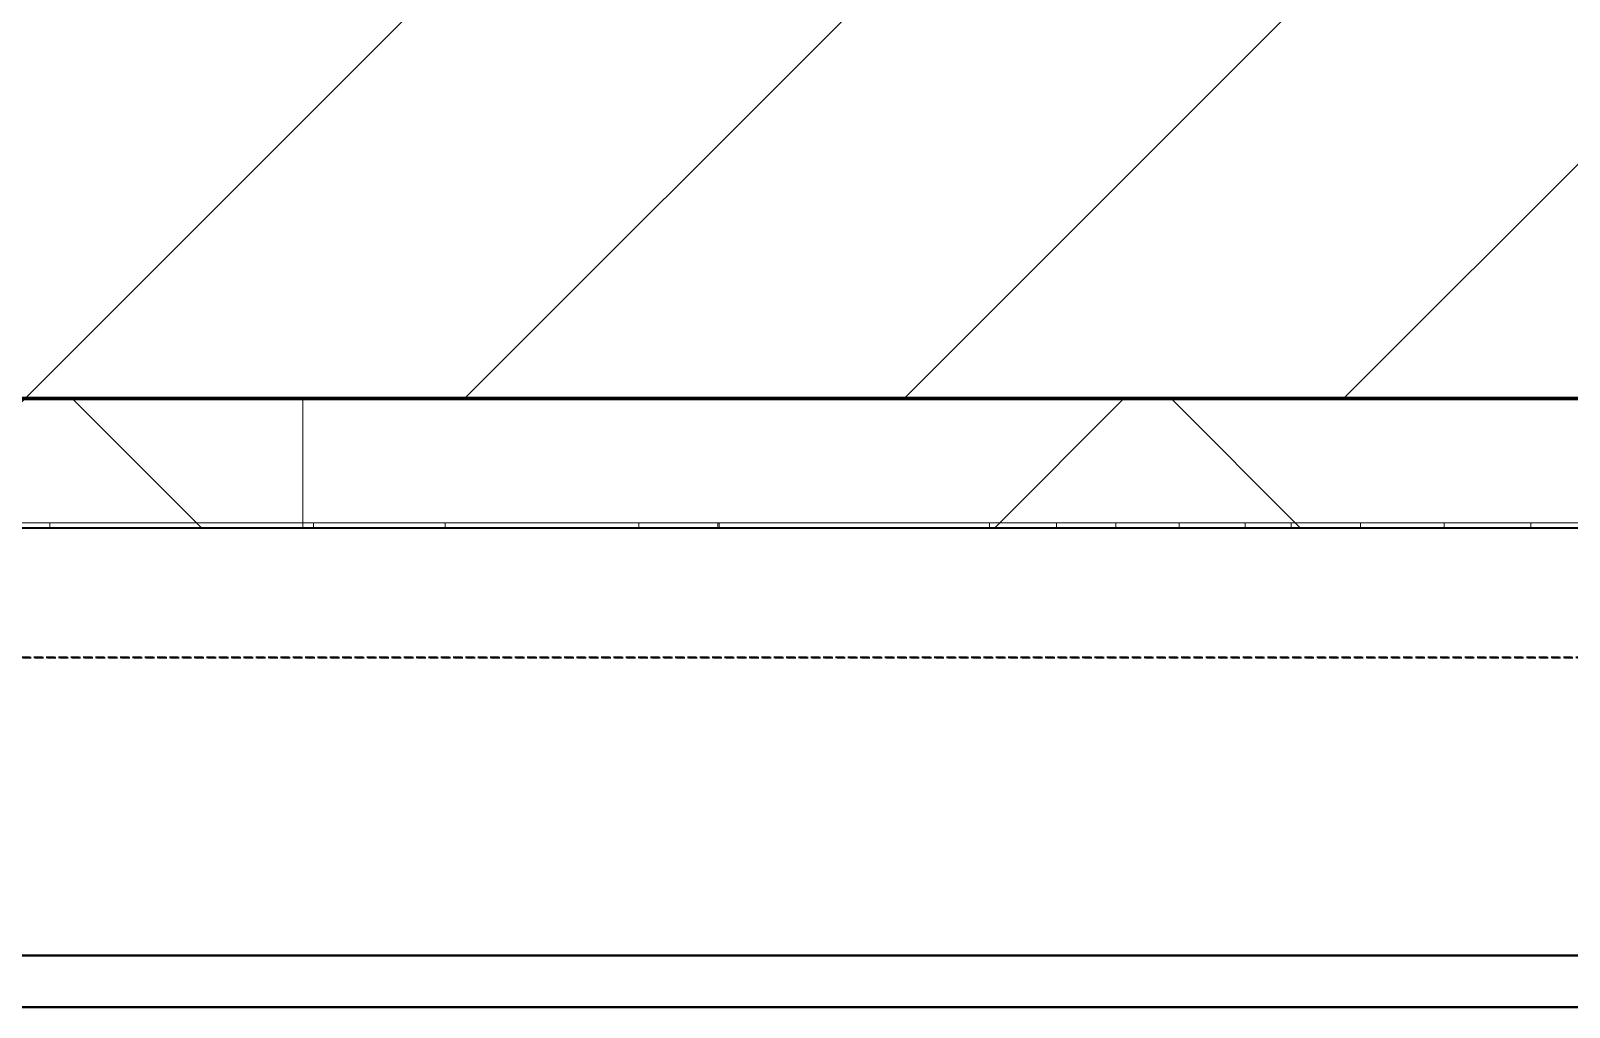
# Model space of a CAD drawing. Header units: millimetres. Extents: x -920231 to -841213, y -17301 to 22361.
# Drawn here: x -868687 to -868093, y 9302 to 9679 of the extents above; entities that cross this region are included whole.
import ezdxf

# ---------------------------------------------------------------- set-up
doc = ezdxf.new("R2010")
doc.units = ezdxf.units.MM
doc.linetypes.add('- SOM Dash 1_8_', pattern=[4.7625, 3.175, -1.5875])
for name, color, linetype, lineweight in [('A-GLAZ-CURT', 2, 'Continuous', 9), ('A-WALL', 5, 'Continuous', 35), ('A-WALL-FNSH', 2, 'Continuous', 35), ('A-WALL-PATT', 1, 'Continuous', 35), ('I-WALL-E', 2, 'Continuous', 35)]:
    doc.layers.add(name, color=color, linetype=linetype, lineweight=lineweight)

# ---------------------------------------------------------------- blocks, each defined once
blk = doc.blocks.new('PPLS-PP19_Custom Tile Pattern - Custom Tile Pattern-V51-4230-01 ENLARGED MULTI-PURPOSE LEVEL - REFLECTED CEILING PLAN - SHEET 1')
at = {"layer": 'A-GLAZ-CURT'}
for p, q in [((-174.21, 0), (-140.66, 0)), ((-174.21, -2), (-174.21, 0)), ((-140.66, 0), (-140.66, -2)), ((-108.4, 0), (-81.66, 0)), ((-108.4, -2), (-108.4, 0)), ((-81.66, 0), (-81.66, -2)), ((-63.81, 0), (-38.36, 0)), ((-63.81, -2), (-63.81, 0)), ((-38.36, 0), (-38.36, -2)), ((-13.88, 0), (9.01, 0)), ((-13.88, -2), (-13.88, 0)), ((9.01, 0), (9.01, -2)), ((34.85, 0), (139.22, 0)), ((34.85, -2), (34.85, 0)), ((139.22, 0), (139.22, -2)), ((170.29, 0), (245.04, 0)), ((170.29, -2), (170.29, 0)), ((195.99, 0), (213.31, 0)), ((213.31, 0), (195.99, 0)), ((230.06, 0), (300, 0)), ((245.04, 0), (245.04, -2)), ((295.8, 0), (300, 0)), ((295.8, -2), (295.8, 0)), ((300, 0), (300, -2)), ((-300, -2), (300, -2)), ((-140.66, -2), (-174.21, -2)), ((-81.66, -2), (-108.4, -2)), ((-38.36, -2), (-63.81, -2)), ((9.01, -2), (-13.88, -2)), ((139.22, -2), (34.85, -2)), ((139.77, 0), (139.77, -2)), ((245.04, -2), (170.29, -2)), ((300, -2), (295.8, -2)), ((300, -2), (300, -50)), ((300, -50), (-300, -50))]:
    blk.add_line(p, q, dxfattribs=at)
at = {"layer": 'A-GLAZ-CURT', "flags": 128}
blk.add_lwpolyline([(-174.21, 0), (-178.96, 0), (-183.97, 0), (-189.27, 0), (-194.85, 0), (-200.68, 0), (-206.74, 0), (-213.02, 0), (-219.49, 0), (-226.14, 0), (-232.95, 0), (-239.91, 0), (-247.01, 0), (-254.25, 0), (-261.61, 0), (-269.09, 0), (-276.68, 0), (-284.36, 0), (-292.14, 0), (-300, 0)], dxfattribs=at)
at = {"layer": 'A-GLAZ-CURT'}
for points, knots in [([(-300, 0), (-284.65, 0), (-236.57, 0), (-184.21, 0), (-151.15, 0), (-140.66, 0)], [-5323.127839, -5323.127839, -5323.127839, -5323.127839, -4502.809032, -2700.551212, -1671.606487, -1671.606487, -1671.606487, -1671.606487]), ([(-175.95, 0), (-187.98, 0), (-220.58, 0), (-262.56, 0), (-294.48, 0), (-300, 0)], [-16031.774418, -16031.774418, -16031.774418, -16031.774418, -15131.813646, -13729.592194, -13439.944408, -13439.944408, -13439.944408, -13439.944408]), ([(-137.88, 0), (-140.56, 0), (-147.66, 0), (-147.69, 0), (-158.72, 0), (-174.02, 0), (-185.59, 0), (-209.77, 0), (-232.01, 0), (-255.22, 0), (-262.59, 0), (-264.9, 0), (-265.4, 0)], [-3187.727384, -3187.727384, -3187.727384, -3187.727384, -2919.378265, -2477.344047, -2237.412286, -2029.680487, -1755.085331, -1400.429864, -858.079193, -543.655514, -208.940337, 0, 0, 0, 0]), ([(-258.6, 0), (-257.91, 0), (-254.26, 0), (-241.25, 0), (-225.99, 0), (-213.1, 0), (-200.2, 0), (-188.43, 0), (-179.68, 0), (-175.96, 0)], [-5722.54675, -5722.54675, -5722.54675, -5722.54675, -5657.471696, -5413.335975, -5017.494783, -4832.723979, -4666.091899, -4349.945572, -4153.21229, -4153.21229, -4153.21229, -4153.21229]), ([(-175.95, 0), (-176.72, 0), (-183.76, 0), (-199.46, 0), (-216.65, 0), (-231.26, 0), (-233.46, 0), (-234, 0)], [-1805.303338, -1805.303338, -1805.303338, -1805.303338, -1763.376603, -1422.553702, -978.033455, -846.069444, -682.911962, -682.911962, -682.911962, -682.911962]), ([(-223.63, 0), (-219.39, 0), (-206.17, 0), (-190.43, 0), (-179.18, 0), (-175.96, 0)], [-5463.295695, -5463.295695, -5463.295695, -5463.295695, -5161.076232, -4739.070012, -4570.753901, -4570.753901, -4570.753901, -4570.753901]), ([(-108.4, 0), (-116.54, 0), (-137.19, 0), (-161.04, 0), (-175.72, 0)], [-17961.803277, -17961.803277, -17961.803277, -17961.803277, -17136.203329, -16037.608014, -16037.608014, -16037.608014, -16037.608014]), ([(-175.66, 0), (-172.86, 0), (-166.58, 0), (-158.7, 0), (-157.22, 0)], [-4147.886235, -4147.886235, -4147.886235, -4147.886235, -4000.813434, -3840.635403, -3840.635403, -3840.635403, -3840.635403]), ([(-133.82, 0), (-135.51, 0), (-137.8, 0), (-149.31, 0), (-160.89, 0), (-169.72, 0), (-175.08, 0)], [-2731.647847, -2731.647847, -2731.647847, -2731.647847, -2418.507304, -2308.929706, -2113.765672, -1821.098565, -1821.098565, -1821.098565, -1821.098565]), ([(-174.92, 0), (-173.25, 0), (-165.52, 0), (-152.12, 0), (-136.84, 0), (-127.33, 0), (-124.19, 0), (-123.43, 0), (-123.28, 0)], [-4552.746412, -4552.746412, -4552.746412, -4552.746412, -4465.409639, -4149.119819, -3839.893365, -3647.167523, -3488.92562, -3439.852845, -3439.852845, -3439.852845, -3439.852845]), ([(-152.35, 0), (-151.03, 0), (-147.71, 0), (-143.57, 0), (-138.62, 0)], [-3494.978217, -3494.978217, -3494.978217, -3494.978217, -3371.022232, -3227.460399, -3227.460399, -3227.460399, -3227.460399]), ([(-118.78, 0), (-121.86, 0), (-126.28, 0), (-136.96, 0), (-147.46, 0), (-150.03, 0), (-150.57, 0)], [-5938.474035, -5938.474035, -5938.474035, -5938.474035, -5700.061948, -5508.838257, -5298.784692, -5196.16478, -5196.16478, -5196.16478, -5196.16478]), ([(-150.34, 0), (-150.07, 0), (-147.75, 0), (-142.6, 0), (-127.26, 0), (-113.24, 0), (-106.77, 0), (-105.23, 0)], [-4948.728362, -4948.728362, -4948.728362, -4948.728362, -4883.323924, -4440.880425, -4054.690705, -3793.097032, -3711.546272, -3711.546272, -3711.546272, -3711.546272]), ([(-104.12, 0), (-105.73, 0), (-117.58, 0), (-130.52, 0), (-147.74, 0), (-149.07, 0)], [-7090.684299, -7090.684299, -7090.684299, -7090.684299, -7004.680444, -6449.282163, -6277.220794, -6277.220794, -6277.220794, -6277.220794]), ([(-148.23, 0), (-146.94, 0), (-140.15, 0), (-137.28, 0), (-133.93, 0), (-128.78, 0), (-126.5, 0)], [-6162.058746, -6162.058746, -6162.058746, -6162.058746, -6017.569127, -5560.701257, -5364.112219, -5231.017328, -5231.017328, -5231.017328, -5231.017328]), ([(-104.72, 0), (-111.88, 0), (-123.44, 0), (-139.03, 0), (-146.11, 0), (-146.95, 0)], [-1331.084425, -1331.084425, -1331.084425, -1331.084425, -945.742622, -741.901385, -489.130243, -489.130243, -489.130243, -489.130243]), ([(-146.69, 0), (-146.59, 0), (-145.49, 0), (-135.69, 0), (-128.29, 0), (-125.15, 0)], [-420.34245, -420.34245, -420.34245, -420.34245, -406.956646, -290.263673, 0, 0, 0, 0]), ([(-134.24, 0), (-133.42, 0), (-130.43, 0), (-119.86, 0), (-108.79, 0), (-104.12, 0)], [-7671.276312, -7671.276312, -7671.276312, -7671.276312, -7293.749979, -6839.55839, -6514.002461, -6514.002461, -6514.002461, -6514.002461]), ([(-127.41, 0), (-131.63, 0), (-133.13, 0), (-134.06, 0), (-134.11, 0)], [-8540.990293, -8540.990293, -8540.990293, -8540.990293, -8266.114998, -8251.085632, -8251.085632, -8251.085632, -8251.085632]), ([(-120.13, 0), (-120.14, 0), (-120.24, 0), (-121.3, 0), (-129.25, 0), (-133.82, 0)], [-2933.992132, -2933.992132, -2933.992132, -2933.992132, -2920.575025, -2840.280255, -2731.647847, -2731.647847, -2731.647847, -2731.647847]), ([(-113.44, 0), (-113.46, 0), (-114.06, 0), (-119.73, 0), (-125.43, 0), (-127.03, 0), (-127.41, 0)], [-323.250712, -323.250712, -323.250712, -323.250712, -282.672656, -98.539552, -24.539552, 0, 0, 0, 0]), ([(-126.5, 0), (-122.44, 0), (-108.71, 0), (-86.68, 0), (-63.44, 0), (-54.4, 0), (-48.53, 0), (-38.83, 0), (-33.59, 0), (-32.34, 0)], [-5231.017328, -5231.017328, -5231.017328, -5231.017328, -4994.692869, -4542.524482, -4008.285538, -3689.699207, -3546.54457, -3315.260113, -3238.248822, -3238.248822, -3238.248822, -3238.248822]), ([(-125.15, 0), (-124.93, 0), (-121.96, 0), (-113.96, 0), (-106.46, 0), (-104.12, 0)], [-3362.7396, -3362.7396, -3362.7396, -3362.7396, -3342.215224, -3074.362186, -2951.071565, -2951.071565, -2951.071565, -2951.071565]), ([(-122.08, 0), (-122.01, 0), (-121.69, 0), (-121.2, 0), (-120.88, 0)], [-3136.336417, -3136.336417, -3136.336417, -3136.336417, -3110.304437, -3035.164275, -3035.164275, -3035.164275, -3035.164275]), ([(-36.33, 0), (-36.43, 0), (-37.27, 0), (-45.02, 0), (-46.13, 0), (-60.59, 0), (-81.23, 0), (-99.51, 0), (-114.02, 0), (-117.28, 0), (-118.78, 0)], [-1855.773136, -1855.773136, -1855.773136, -1855.773136, -1810.870157, -1672.078046, -1405.135169, -1060.00838, -740.068933, -229.489605, -116.330425, 0, 0, 0, 0]), ([(-117.69, 0), (-117.06, 0), (-114.75, 0), (-113.43, 0), (-113.43, 0)], [-808.126779, -808.126779, -808.126779, -808.126779, -394.672656, -330.797262, -330.797262, -330.797262, -330.797262]), ([(-104.14, 0), (-105.9, 0), (-112.12, 0), (-116.79, 0), (-117.66, 0)], [-1604.861435, -1604.861435, -1604.861435, -1604.861435, -1433.981041, -969.752135, -969.752135, -969.752135, -969.752135]), ([(-115.82, 0), (-114.96, 0), (-110.41, 0), (-96.78, 0), (-71.33, 0), (-42.53, 0), (-12.78, 0), (4.23, 0), (9.64, 0), (10.14, 0), (10.18, 0)], [-5724.064692, -5724.064692, -5724.064692, -5724.064692, -5430.283136, -5103.229623, -4799.173296, -4065.652676, -3589.737505, -3285.047089, -3066.359526, -3044.715262, -3044.715262, -3044.715262, -3044.715262]), ([(9.32, 0), (9.08, 0), (7.65, 0), (2.57, 0), (-12.23, 0), (-25.64, 0), (-40, 0), (-56.24, 0), (-75.59, 0), (-94, 0), (-112.01, 0), (-114.94, 0), (-115.63, 0)], [-2922.926651, -2922.926651, -2922.926651, -2922.926651, -2882.788014, -2720.818881, -2518.50168, -2125.455881, -1792.521578, -1466.981642, -1208.454564, -789.402658, -501.969187, -243.577221, -243.577221, -243.577221, -243.577221]), ([(-104.12, 0), (-98.67, 0), (-88.36, 0), (-75.26, 0), (-68.41, 0), (-65.12, 0), (-63.63, 0)], [-3691.981256, -3691.981256, -3691.981256, -3691.981256, -3402.597032, -3144.956779, -3050.982048, -2969.237017, -2969.237017, -2969.237017, -2969.237017]), ([(-86.16, 0), (-91.37, 0), (-97.26, 0), (-103.52, 0), (-104.12, 0)], [-1681.3698, -1681.3698, -1681.3698, -1681.3698, -1374.161226, -1341.875803, -1341.875803, -1341.875803, -1341.875803]), ([(-26.75, 0), (-27.82, 0), (-36.18, 0), (-53.55, 0), (-76.81, 0), (-96.3, 0), (-104.11, 0)], [-8718.362214, -8718.362214, -8718.362214, -8718.362214, -8532.293389, -8073.216054, -7508.296369, -7090.9346, -7090.9346, -7090.9346, -7090.9346]), ([(-104.02, 0), (-100.09, 0), (-91.72, 0), (-84.96, 0), (-81.66, 0)], [-6511.65767, -6511.65767, -6511.65767, -6511.65767, -6236.997189, -5931.848349, -5931.848349, -5931.848349, -5931.848349]), ([(-63.81, 0), (-70.01, 0), (-84.08, 0), (-97.79, 0), (-103.78, 0)], [-2747.631049, -2747.631049, -2747.631049, -2747.631049, -2193.204658, -1616.253558, -1616.253558, -1616.253558, -1616.253558]), ([(-103.63, 0), (-102.87, 0), (-96.51, 0), (-85.29, 0), (-71.67, 0), (-65.93, 0), (-65.07, 0)], [-2942.39715, -2942.39715, -2942.39715, -2942.39715, -2902.289527, -2605.247022, -2322.099534, -2241.8264, -2241.8264, -2241.8264, -2241.8264]), ([(-63.96, 0), (-64.13, 0), (-72.5, 0), (-80.63, 0), (-86.16, 0)], [-2171.769325, -2171.769325, -2171.769325, -2171.769325, -2007.031671, -1681.3698, -1681.3698, -1681.3698, -1681.3698]), ([(-29.03, 0), (-33.97, 0), (-43.74, 0), (-56.37, 0), (-71.66, 0), (-77.83, 0), (-82.66, 0), (-83.28, 0), (-83.28, 0)], [-2680.714891, -2680.714891, -2680.714891, -2680.714891, -2413.671296, -2161.752162, -2006.592567, -1646.621388, -1424.436217, -1393.971743, -1393.971743, -1393.971743, -1393.971743]), ([(-83.28, 0), (-83.28, 0), (-82.91, 0), (-76.14, 0), (-62.97, 0), (-48.14, 0), (-36.77, 0), (-34.17, 0), (-32.48, 0)], [-1393.4169, -1393.4169, -1393.4169, -1393.4169, -1353.722004, -1274.333717, -1073.56893, -651.549973, -296.515819, -107.228596, -107.228596, -107.228596, -107.228596]), ([(-33.08, 0), (-39.57, 0), (-53.27, 0), (-65.35, 0), (-66.28, 0), (-66.31, 0)], [-3347.697142, -3347.697142, -3347.697142, -3347.697142, -2981.410125, -2542.574734, -2526.906796, -2526.906796, -2526.906796, -2526.906796]), ([(-65.47, 0), (-65.27, 0), (-62.78, 0), (-55.26, 0), (-43.47, 0), (-38.36, 0)], [-2362.748727, -2362.748727, -2362.748727, -2362.748727, -2315.303971, -1809.437387, -1213.642243, -1213.642243, -1213.642243, -1213.642243]), ([(-63.63, 0), (-61.49, 0), (-57.39, 0), (-54.49, 0), (-45.2, 0), (-40.79, 0), (-40.46, 0), (-40.44, 0)], [-2969.237017, -2969.237017, -2969.237017, -2969.237017, -2851.217951, -2734.127174, -2474.780881, -2410.990208, -2350.645972, -2350.645972, -2350.645972, -2350.645972]), ([(-51.83, 0), (-51.83, 0), (-51.78, 0), (-47.4, 0), (-46.01, 0), (-40.22, 0), (-36.78, 0)], [-632.814994, -632.814994, -632.814994, -632.814994, -627.965721, -508.377888, -260.442412, 0, 0, 0, 0]), ([(76.63, 0), (74.8, 0), (67.65, 0), (53.52, 0), (37, 0), (24.07, 0), (12.82, 0), (-2.9, 0), (-20.62, 0), (-32.81, 0), (-44.85, 0), (-51.43, 0), (-51.79, 0)], [-3095.572228, -3095.572228, -3095.572228, -3095.572228, -2950.589685, -2634.532728, -2313.748533, -2106.613311, -1925.670641, -1617.263037, -1290.787923, -1039.307308, -819.71621, -644.910881, -644.910881, -644.910881, -644.910881]), ([(-36.29, 0), (-36.29, 0), (-34.66, 0), (-28.88, 0), (-26.95, 0), (-26.54, 0)], [-9150.272121, -9150.272121, -9150.272121, -9150.272121, -9057.163041, -8919.836787, -8834.607043, -8834.607043, -8834.607043, -8834.607043]), ([(-33.04, 0), (-32.88, 0), (-32.3, 0), (-31.16, 0), (-30.52, 0)], [-2382.578179, -2382.578179, -2382.578179, -2382.578179, -2357.633367, -2323.618664, -2323.618664, -2323.618664, -2323.618664]), ([(-32.34, 0), (-32.17, 0), (-31.19, 0), (-29.94, 0), (-28.57, 0)], [-102.173789, -102.173789, -102.173789, -102.173789, -83.513472, 0, 0, 0, 0]), ([(31.18, 0), (25.97, 0), (11.99, 0), (-9.65, 0), (-25.5, 0), (-32.3, 0)], [-4496.803627, -4496.803627, -4496.803627, -4496.803627, -4222.080604, -3745.412743, -3362.36641, -3362.36641, -3362.36641, -3362.36641]), ([(-32.29, 0), (-26.26, 0), (-16.34, 0), (8.61, 0), (15.02, 0), (22.91, 0), (31, 0), (36.02, 0), (39.31, 0), (39.48, 0)], [-3237.170857, -3237.170857, -3237.170857, -3237.170857, -2864.387349, -2439.246196, -2084.094819, -1956.422387, -1818.904206, -1645.594513, -1636.367704, -1636.367704, -1636.367704, -1636.367704]), ([(39.52, 0), (34.81, 0), (23.82, 0), (2.64, 0), (-17.84, 0), (-30.57, 0), (-31.82, 0), (-32, 0)], [-4052.386723, -4052.386723, -4052.386723, -4052.386723, -3766.694881, -3333.063701, -2994.501669, -2698.150104, -2614.070998, -2614.070998, -2614.070998, -2614.070998]), ([(30.82, 0), (29.27, 0), (20.14, 0), (3.54, 0), (-14.59, 0), (-28.88, 0), (-31.35, 0)], [-10462.034656, -10462.034656, -10462.034656, -10462.034656, -10363.088938, -9884.23066, -9424.652049, -9299.586361, -9299.586361, -9299.586361, -9299.586361]), ([(-31.34, 0), (-28.39, 0), (-16.99, 0), (8.83, 0), (43.36, 0), (70.92, 0), (82.12, 0), (83.66, 0)], [-6062.162279, -6062.162279, -6062.162279, -6062.162279, -5862.463379, -5340.621928, -4573.028122, -4094.177415, -3869.465285, -3869.465285, -3869.465285, -3869.465285]), ([(-30.61, 0), (-29.53, 0), (-23.35, 0), (-15.75, 0), (-15.19, 0)], [-54150.414002, -54150.414002, -54150.414002, -54150.414002, -53749.15266, -53717.791567, -53717.791567, -53717.791567, -53717.791567]), ([(-13.88, 0), (-15.14, 0), (-18.44, 0), (-26.26, 0), (-29.97, 0), (-30.54, 0)], [-55123.81448, -55123.81448, -55123.81448, -55123.81448, -54789.006179, -54461.685999, -54258.56961, -54258.56961, -54258.56961, -54258.56961]), ([(-30.52, 0), (-27.11, 0), (-17.83, 0), (5.99, 0), (22.06, 0), (37.44, 0), (45.92, 0), (57.76, 0), (64.47, 0), (72.74, 0), (75.22, 0), (76.03, 0), (76.21, 0)], [-2323.618664, -2323.618664, -2323.618664, -2323.618664, -2142.497158, -1716.209403, -1206.526904, -1089.329421, -901.315459, -753.071572, -495.328968, -421.953223, -334.951786, -290.452333, -290.452333, -290.452333, -290.452333]), ([(8.33, 0), (8.19, 0), (7.18, 0), (0.32, 0), (-13.89, 0), (-24.92, 0), (-29.03, 0)], [-3574.286521, -3574.286521, -3574.286521, -3574.286521, -3526.962355, -3285.499107, -2903.012179, -2680.714891, -2680.714891, -2680.714891, -2680.714891]), ([(-28.57, 0), (-26.93, 0), (-20.29, 0), (-11.45, 0), (2.08, 0), (13.15, 0), (21.24, 0), (24.62, 0), (24.72, 0), (24.72, 0)], [-5361.429781, -5361.429781, -5361.429781, -5361.429781, -5261.36855, -5050.479954, -4785.90057, -4596.498881, -4445.288762, -4384.376941, -4376.041937, -4376.041937, -4376.041937, -4376.041937]), ([(-15.19, 0), (-13.07, 0), (7.48, 0), (42.82, 0), (79.54, 0), (102.59, 0), (111.35, 0)], [-461.142613, -461.142613, -461.142613, -461.142613, -429.606584, -390.253598, -346.313304, -319.001686, -319.001686, -319.001686, -319.001686]), ([(103.09, 0), (101.08, 0), (86.31, 0), (63.34, 0), (35.84, 0), (18.55, 0), (11.55, 0), (9.01, 0)], [-375.435014, -375.435014, -375.435014, -375.435014, -369.147452, -330.153101, -307.516438, -285.83788, -269.307637, -269.307637, -269.307637, -269.307637]), ([(24.69, 0), (24.54, 0), (20.99, 0), (15.48, 0), (10.8, 0), (9.63, 0)], [-4368.572414, -4368.572414, -4368.572414, -4368.572414, -4306.476363, -4080.000647, -3772.857994, -3772.857994, -3772.857994, -3772.857994]), ([(18.16, 0), (19.15, 0), (24.25, 0), (25.66, 0), (26.12, 0)], [-5700.113719, -5700.113719, -5700.113719, -5700.113719, -5554.232259, -5302.431367, -5302.431367, -5302.431367, -5302.431367]), ([(110.97, 0), (108.77, 0), (103.7, 0), (92.38, 0), (85.59, 0), (74.4, 0), (62.26, 0), (51.85, 0), (43.81, 0), (29.53, 0), (20.67, 0), (18.85, 0), (18.16, 0)], [-7977.04013, -7977.04013, -7977.04013, -7977.04013, -7723.759874, -7531.75727, -7135.649961, -6924.452779, -6738.82075, -6548.303034, -6314.283804, -6135.05769, -5972.647715, -5832.674503, -5832.674503, -5832.674503, -5832.674503]), ([(27.44, 0), (27.9, 0), (29.54, 0), (34.5, 0), (38.06, 0), (39.03, 0)], [-5037.309798, -5037.309798, -5037.309798, -5037.309798, -4887.603822, -4705.298446, -4639.627446, -4639.627446, -4639.627446, -4639.627446]), ([(53.18, 0), (53.06, 0), (52.22, 0), (44.99, 0), (36.46, 0), (30.82, 0)], [-622.740158, -622.740158, -622.740158, -622.740158, -566.066452, -360.610861, 0, 0, 0, 0]), ([(136.44, 0), (121.66, 0), (86.93, 0), (51.16, 0), (31.18, 0)], [-106.750556, -106.750556, -106.750556, -106.750556, -59.610984, 0, 0, 0, 0]), ([(34.85, 0), (38.34, 0), (49.1, 0), (71.92, 0), (100.57, 0), (116.36, 0), (128.82, 0), (129.02, 0), (129.02, 0)], [-133.562983, -133.562983, -133.562983, -133.562983, -118.513713, -97.899267, -63.759246, -39.050993, -35.895543, -35.445596, -35.445596, -35.445596, -35.445596]), ([(111.37, 0), (109.3, 0), (96.28, 0), (76.86, 0), (57.82, 0), (46.51, 0), (41.18, 0), (36.02, 0), (35.54, 0), (35.54, 0)], [-410.484524, -410.484524, -410.484524, -410.484524, -401.860199, -357.622665, -341.267687, -334.000314, -326.15566, -319.318397, -317.489778, -317.489778, -317.489778, -317.489778]), ([(36.29, 0), (37.77, 0), (48.82, 0), (64.79, 0), (89.22, 0), (104.92, 0), (110.97, 0)], [-314.598523, -314.598523, -314.598523, -314.598523, -305.899624, -287.17622, -249.500363, -218.659988, -218.659988, -218.659988, -218.659988]), ([(39.51, 0), (43.63, 0), (54.86, 0), (71.67, 0), (84.83, 0), (86.01, 0), (92.51, 0), (94.33, 0)], [-4628.938915, -4628.938915, -4628.938915, -4628.938915, -4353.683244, -3960.84581, -3759.045785, -3336.541051, -2783.776468, -2783.776468, -2783.776468, -2783.776468]), ([(70.61, 0), (66.16, 0), (55.8, 0), (45.12, 0), (40.75, 0), (40.22, 0)], [-4647.237329, -4647.237329, -4647.237329, -4647.237329, -4326.416877, -4098.545751, -4066.332663, -4066.332663, -4066.332663, -4066.332663]), ([(40.43, 0), (43.69, 0), (51.58, 0), (58.74, 0), (61.34, 0), (61.45, 0)], [-1619.124411, -1619.124411, -1619.124411, -1619.124411, -1443.202566, -1228.752106, -1120.932285, -1120.932285, -1120.932285, -1120.932285]), ([(61.47, 0), (61.47, 0), (61.21, 0), (54.61, 0), (53.71, 0), (53.56, 0)], [-1113.311073, -1113.311073, -1113.311073, -1113.311073, -1096.402191, -891.204116, -747.28819, -747.28819, -747.28819, -747.28819]), ([(76.22, 0), (75.58, 0), (73.64, 0), (71.05, 0), (70.61, 0)], [-193.634889, -193.634889, -193.634889, -193.634889, -31.537676, 0, 0, 0, 0]), ([(94.4, 0), (94.4, 0), (94.64, 0), (99.11, 0), (105.83, 0), (110.29, 0), (111.38, 0)], [-2348.345796, -2348.345796, -2348.345796, -2348.345796, -2310.419338, -2233.599744, -2052.234781, -1991.8909, -1991.8909, -1991.8909, -1991.8909]), ([(111.45, 0), (110.67, 0), (109.04, 0), (105.66, 0), (105.23, 0), (105.23, 0)], [-9085.160868, -9085.160868, -9085.160868, -9085.160868, -9012.77275, -8966.157302, -8929.495943, -8929.495943, -8929.495943, -8929.495943]), ([(105.26, 0), (105.52, 0), (108.26, 0), (110.05, 0), (110.63, 0)], [-8920.561005, -8920.561005, -8920.561005, -8920.561005, -8814.835624, -8749.011755, -8749.011755, -8749.011755, -8749.011755]), ([(111.37, 0), (120.23, 0), (129.28, 0), (138.28, 0), (138.53, 0)], [-318.986246, -318.986246, -318.986246, -318.986246, -291.370682, -290.5735, -290.5735, -290.5735, -290.5735]), ([(111.38, 0), (115.9, 0), (127.04, 0), (132.42, 0), (134.6, 0)], [-217.957264, -217.957264, -217.957264, -217.957264, -194.761443, -152.241002, -152.241002, -152.241002, -152.241002]), ([(129.02, 0), (129, 0), (124.41, 0), (122.35, 0), (117.08, 0), (113.27, 0), (111.39, 0)], [-35.354907, -35.354907, -35.354907, -35.354907, -31.430235, -22.807238, -15.488593, -9.024356, -9.024356, -9.024356, -9.024356]), ([(168.37, 0), (167.68, 0), (162.47, 0), (147.97, 0), (122.96, 0), (111.41, 0)], [-543.375029, -543.375029, -543.375029, -543.375029, -530.793311, -458.593899, -410.537058, -410.537058, -410.537058, -410.537058]), ([(114.39, 0), (114.2, 0), (113.43, 0), (112.33, 0), (111.41, 0)], [-8148.58938, -8148.58938, -8148.58938, -8148.58938, -8105.191388, -7994.148269, -7994.148269, -7994.148269, -7994.148269]), ([(111.57, 0), (114.19, 0), (122.07, 0), (139.94, 0), (163.31, 0), (185.23, 0), (193.62, 0), (194.69, 0), (194.79, 0)], [-1988.411763, -1988.411763, -1988.411763, -1988.411763, -1843.028543, -1530.39897, -1095.004608, -529.74427, -295.064701, -265.121568, -265.121568, -265.121568, -265.121568]), ([(157.9, 0), (156.77, 0), (151.67, 0), (143.29, 0), (134.04, 0), (126.24, 0), (118.6, 0), (114.86, 0), (112.97, 0), (111.67, 0)], [-10292.955006, -10292.955006, -10292.955006, -10292.955006, -10098.273015, -9847.788484, -9677.714971, -9567.007022, -9453.21225, -9220.200448, -9092.110255, -9092.110255, -9092.110255, -9092.110255]), ([(193.8, 0), (193.33, 0), (190.11, 0), (183.13, 0), (171, 0), (161.95, 0), (161.28, 0), (158.35, 0), (157.85, 0), (157.77, 0)], [-11665.349007, -11665.349007, -11665.349007, -11665.349007, -11565.880756, -11105.624034, -10839.086983, -10768.332124, -10666.779182, -10580.760289, -10550.278881, -10550.278881, -10550.278881, -10550.278881]), ([(253.89, 0), (236.94, 0), (205.64, 0), (177.41, 0), (159.34, 0), (158.33, 0), (158.3, 0)], [-238.995951, -238.995951, -238.995951, -238.995951, -187.987675, -143.776725, -129.632772, -123.352749, -123.352749, -123.352749, -123.352749]), ([(159.07, 0), (159.13, 0), (160.84, 0), (165.21, 0), (174.15, 0), (185.98, 0), (208.82, 0), (219.42, 0), (230.06, 0)], [-115.643202, -115.643202, -115.643202, -115.643202, -114.681583, -87.660824, -65.295536, -41.623857, -24.459831, 0, 0, 0, 0]), ([(215.22, 0), (214.62, 0), (210.55, 0), (203.98, 0), (187.54, 0), (175.3, 0), (169.49, 0)], [-203.825446, -203.825446, -203.825446, -203.825446, -198.527383, -184.406837, -162.427601, -142.916156, -142.916156, -142.916156, -142.916156]), ([(170.29, 0), (170.39, 0), (171.48, 0), (172.17, 0), (172.45, 0)], [-59.471458, -59.471458, -59.471458, -59.471458, -56.742688, -29.735729, -29.735729, -29.735729, -29.735729]), ([(172.07, 0), (177.66, 0), (187.87, 0), (201.08, 0), (207.47, 0), (213.96, 0), (215.11, 0)], [-255.364076, -255.364076, -255.364076, -255.364076, -237.955587, -223.92608, -215.862851, -208.75215, -208.75215, -208.75215, -208.75215]), ([(300, 0), (288.22, 0), (262, 0), (230.48, 0), (220, 0), (219.04, 0)], [-12528.858583, -12528.858583, -12528.858583, -12528.858583, -11905.454923, -11162.864862, -10859.773777, -10859.773777, -10859.773777, -10859.773777]), ([(219.84, 0), (220.8, 0), (227.72, 0), (240.28, 0), (245.04, 0)], [-10674.31991, -10674.31991, -10674.31991, -10674.31991, -10511.382485, -9932.504441, -9932.504441, -9932.504441, -9932.504441]), ([(300, 0), (286.53, 0), (271.54, 0), (256.54, 0), (255.03, 0)], [-285.253232, -285.253232, -285.253232, -285.253232, -244.693688, -240.14512, -240.14512, -240.14512, -240.14512]), ([(284.78, 0), (284.83, 0), (285.23, 0), (287.47, 0), (293.59, 0), (297.76, 0), (300, 0)], [-4096.535135, -4096.535135, -4096.535135, -4096.535135, -4053.389046, -3959.664717, -3862.421465, -3746.95702, -3746.95702, -3746.95702, -3746.95702]), ([(295.8, 0), (294.18, 0), (290.94, 0), (286.68, 0), (285.79, 0)], [-4679.165325, -4679.165325, -4679.165325, -4679.165325, -4358.271401, -4213.061173, -4213.061173, -4213.061173, -4213.061173])]:
    blk.add_open_spline(points, degree=3, knots=knots, dxfattribs=at)
for points in [[(-39.84, 0), (-39.08, 0), (-38.11, 0), (-37.36, 0)], [(-36.78, 0), (-35.37, 0), (-33.88, 0), (-32.33, 0)], [(-32.67, 0), (-34.31, 0), (-35.54, 0), (-36.04, 0)], [(80.35, 0), (79.57, 0), (78.27, 0), (76.63, 0)], [(84.06, 0), (83.48, 0), (82.41, 0), (81.72, 0)], [(110.36, 0), (108.04, 0), (105.6, 0), (103.09, 0)], [(112.42, 0), (112.89, 0), (113.25, 0), (113.59, 0)], [(195.11, 0), (194.91, 0), (194.44, 0), (193.8, 0)]]:
    blk.add_open_spline(points, degree=3, dxfattribs=at)
blk = doc.blocks.new('PPLS-PP19_Custom Tile Pattern - Custom Tile Pattern-V52-4230-01 ENLARGED MULTI-PURPOSE LEVEL - REFLECTED CEILING PLAN - SHEET 1')
at = {"layer": 'A-GLAZ-CURT'}
for p, q in [((-300, 0), (-202.31, 0)), ((-300, -2), (-300, 0)), ((-293.07, 0), (-275.75, 0)), ((-275.75, 0), (-293.07, 0)), ((-222.32, 0), (-205, 0)), ((-205, 0), (-222.32, 0)), ((-202.31, 0), (-202.31, -2)), ((-300, -2), (300, -2)), ((-300, -50), (-300, -2)), ((-202.31, -2), (-300, -2)), ((300, -50), (-300, -50))]:
    blk.add_line(p, q, dxfattribs=at)
at = {"layer": 'A-GLAZ-CURT', "flags": 128}
for points in [[(-300, 0), (-291.7, 0), (-283.58, 0), (-275.62, 0), (-267.8, 0), (-260.12, 0), (-252.56, 0), (-245.12, 0), (-237.77, 0), (-230.5, 0), (-223.32, 0), (-216.2, 0), (-209.18, 0), (-202.31, 0)], [(-201.3, 0), (-206.74, 0), (-213.02, 0), (-219.49, 0), (-226.14, 0), (-232.95, 0), (-239.91, 0), (-247.01, 0), (-254.25, 0), (-261.61, 0), (-269.09, 0), (-276.68, 0), (-284.36, 0), (-292.14, 0), (-300, 0)], [(-174.21, 0), (-178.96, 0), (-183.97, 0), (-189.27, 0), (-194.85, 0), (-200.68, 0)]]:
    blk.add_lwpolyline(points, dxfattribs=at)
at = {"layer": 'A-GLAZ-CURT'}
for points, knots in [([(-300, 0), (-284.65, 0), (-236.57, 0), (-184.21, 0), (-151.15, 0), (-140.66, 0)], [-5323.127839, -5323.127839, -5323.127839, -5323.127839, -4502.809032, -2700.551212, -1671.606487, -1671.606487, -1671.606487, -1671.606487]), ([(-129.69, 0), (-131.39, 0), (-155.79, 0), (-202.69, 0), (-262.56, 0), (-294.48, 0), (-300, 0)], [-17288.334935, -17288.334935, -17288.334935, -17288.334935, -17136.203329, -15131.813646, -13729.592194, -13439.944408, -13439.944408, -13439.944408, -13439.944408]), ([(-201.97, 0), (-203.17, 0), (-215.17, 0), (-232.01, 0), (-255.22, 0), (-262.59, 0), (-264.9, 0), (-265.4, 0)], [-1461.041718, -1461.041718, -1461.041718, -1461.041718, -1400.429864, -858.079193, -543.655514, -208.940337, 0, 0, 0, 0]), ([(-258.6, 0), (-257.91, 0), (-254.26, 0), (-241.25, 0), (-225.99, 0), (-213.1, 0), (-205.94, 0), (-202.5, 0), (-202.15, 0)], [-5722.54675, -5722.54675, -5722.54675, -5722.54675, -5657.471696, -5413.335975, -5017.494783, -4832.723979, -4666.091899, -4647.168838, -4647.168838, -4647.168838, -4647.168838]), ([(-201.31, 0), (-208.4, 0), (-217.99, 0), (-231.26, 0), (-233.46, 0), (-234, 0)], [-1354.461656, -1354.461656, -1354.461656, -1354.461656, -978.033455, -846.069444, -682.911962, -682.911962, -682.911962, -682.911962]), ([(-233.49, 0), (-233.44, 0), (-232.38, 0), (-230.74, 0), (-225.3, 0), (-223.63, 0)], [-455.274641, -455.274641, -455.274641, -455.274641, -440.605512, -119.536984, 0, 0, 0, 0]), ([(-223.63, 0), (-219.39, 0), (-206.17, 0), (-188.58, 0), (-169.02, 0), (-152.12, 0), (-136.84, 0), (-127.33, 0), (-124.19, 0), (-123.43, 0), (-123.28, 0)], [-5463.295695, -5463.295695, -5463.295695, -5463.295695, -5161.076232, -4739.070012, -4465.409639, -4149.119819, -3839.893365, -3647.167523, -3488.92562, -3439.852845, -3439.852845, -3439.852845, -3439.852845]), ([(-201.3, 0), (-196.13, 0), (-185.21, 0), (-171.77, 0), (-158.7, 0), (-157.22, 0)], [-4631.850228, -4631.850228, -4631.850228, -4631.850228, -4349.945572, -4000.813434, -3840.635403, -3840.635403, -3840.635403, -3840.635403]), ([(-137.88, 0), (-140.56, 0), (-147.66, 0), (-147.69, 0), (-158.72, 0), (-174.02, 0), (-184.6, 0), (-195.67, 0), (-201.3, 0)], [-3187.727384, -3187.727384, -3187.727384, -3187.727384, -2919.378265, -2477.344047, -2237.412286, -2029.680487, -1755.085331, -1472.212229, -1472.212229, -1472.212229, -1472.212229]), ([(-133.82, 0), (-135.51, 0), (-137.8, 0), (-149.31, 0), (-162.01, 0), (-177.91, 0), (-192.1, 0), (-199.59, 0), (-200.66, 0)], [-2731.647847, -2731.647847, -2731.647847, -2731.647847, -2418.507304, -2308.929706, -2113.765672, -1763.376603, -1422.553702, -1365.823924, -1365.823924, -1365.823924, -1365.823924])]:
    blk.add_open_spline(points, degree=3, knots=knots, dxfattribs=at)

msp = doc.modelspace()

# ---------------------------------------------------------------- hatches: boundary and pattern name
at = {"layer": 'A-WALL-PATT', "lineweight": 9}
h = msp.add_hatch(dxfattribs=at)
h.set_pattern_fill('FP_2', color=256, style=0, pattern_type=2)
h.set_pattern_definition([(45, (0, 0), (-84.852814, 84.852814), [])])
h.paths.add_polyline_path([(-863509.24, 9537.02), (-863196.84, 9537.02), (-863196.84, 9737.02), (-871007.37, 9737.02), (-871007.37, 9537.02), (-865807.83, 9537.02)])
h = msp.add_hatch(dxfattribs=at)
h.set_pattern_fill('FP_3', color=256, style=0, pattern_type=2)
h.set_pattern_definition([(45, (0, 0), (-212.13203, 212.13203), []), (135, (0, 0), (-212.13203, -212.13203), [])])
h.paths.add_polyline_path([(-863021.5, 9487.02), (-863021.5, 9535.52), (-863171.5, 9535.52), (-863171.5, 9537.02), (-870957.37, 9537.02), (-870957.37, 9487.02), (-863509.24, 9487.02)])

# ---------------------------------------------------------------- linework, layer by layer
at = {"layer": 'A-WALL', "color": 7, "lineweight": 70}
for p, q in [((-863196.84, 9537.02), (-870957.37, 9537.02)), ((-870957.37, 9537.02), (-863196.84, 9537.02))]:
    msp.add_line(p, q, dxfattribs=at)
at = {"layer": 'A-WALL-FNSH', "color": 250}
msp.add_line((-863021.5, 9487.02), (-870957.37, 9487.02), dxfattribs=at)
at = {"layer": 'I-WALL-E', "color": 55, "linetype": '- SOM Dash 1_8_'}
for p, q in [((-861210.65, 9437.02), (-870957.37, 9437.02)), ((-870957.37, 9437.02), (-863514.72, 9437.02))]:
    msp.add_line(p, q, dxfattribs=at)
at = {"layer": 'I-WALL-E'}
for p, q in [((-856727.37, 9322.02), (-870957.37, 9322.02)), ((-870957.37, 9322.02), (-856727.37, 9322.02)), ((-856727.37, 9302.02), (-870957.37, 9302.02)), ((-870957.37, 9302.02), (-856727.37, 9302.02))]:
    msp.add_line(p, q, dxfattribs=at)

# ---------------------------------------------------------------- block references
at = {"layer": 'A-GLAZ-CURT', "rotation": 180}
for name, p in [('PPLS-PP19_Custom Tile Pattern - Custom Tile Pattern-V52-4230-01 ENLARGED MULTI-PURPOSE LEVEL - REFLECTED CEILING PLAN - SHEET 1', (-868882.37, 9487.02)), ('PPLS-PP19_Custom Tile Pattern - Custom Tile Pattern-V51-4230-01 ENLARGED MULTI-PURPOSE LEVEL - REFLECTED CEILING PLAN - SHEET 1', (-868282.37, 9487.02))]:
    msp.add_blockref(name, p, dxfattribs=at)

doc.saveas('drawing.dxf')
